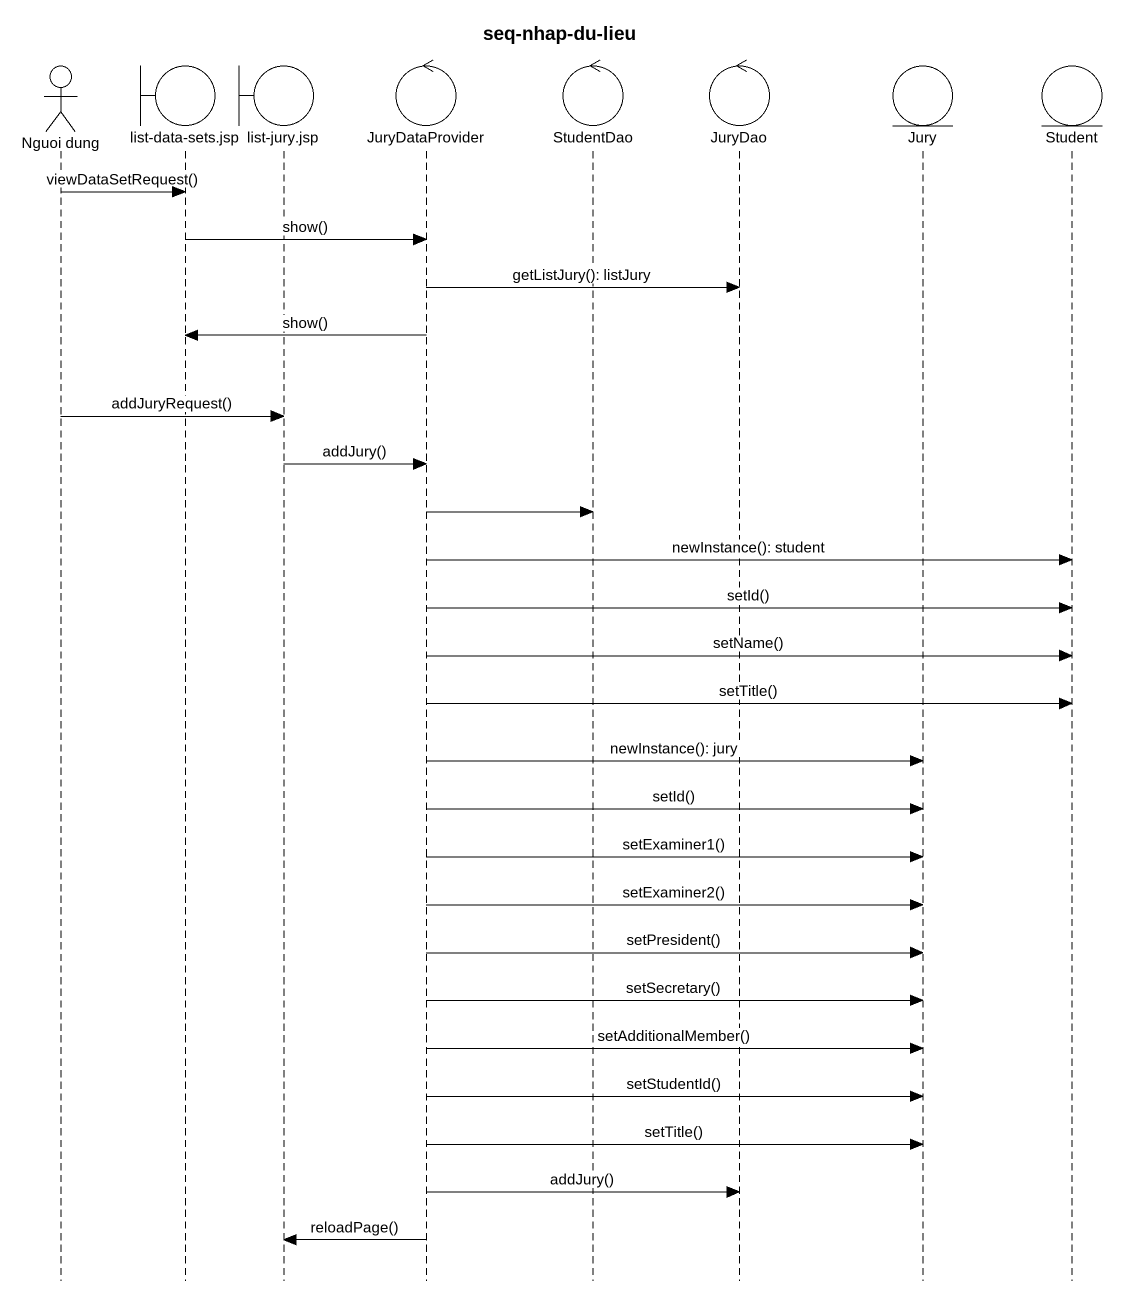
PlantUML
@startuml
title seq-nhap-du-lieu
hide footbox
actor "Nguoi dung" as Nguoi_dung
boundary "list-data-sets.jsp" as list_data_sets_jsp
boundary "list-jury.jsp" as list_jury_jsp
control JuryDataProvider
control StudentDao
control JuryDao
entity Jury
entity Student

Nguoi_dung -> list_data_sets_jsp : viewDataSetRequest()
list_data_sets_jsp -> JuryDataProvider : show()
JuryDataProvider -> JuryDao : getListJury(): listJury
JuryDataProvider -> list_data_sets_jsp : show()
Nguoi_dung -> list_jury_jsp : addJuryRequest()
list_jury_jsp -> JuryDataProvider : addJury()
JuryDataProvider -> StudentDao
JuryDataProvider -> Student : newInstance(): student
JuryDataProvider -> Student : setId()
JuryDataProvider -> Student : setName()
JuryDataProvider -> Student : setTitle()
JuryDataProvider -> Jury : newInstance(): jury
JuryDataProvider -> Jury : setId()
JuryDataProvider -> Jury : setExaminer1()
JuryDataProvider -> Jury : setExaminer2()
JuryDataProvider -> Jury : setPresident()
JuryDataProvider -> Jury : setSecretary()
JuryDataProvider -> Jury : setAdditionalMember()
JuryDataProvider -> Jury : setStudentId()
JuryDataProvider -> Jury : setTitle()
JuryDataProvider -> JuryDao : addJury()
JuryDataProvider -> list_jury_jsp : reloadPage()
@enduml
